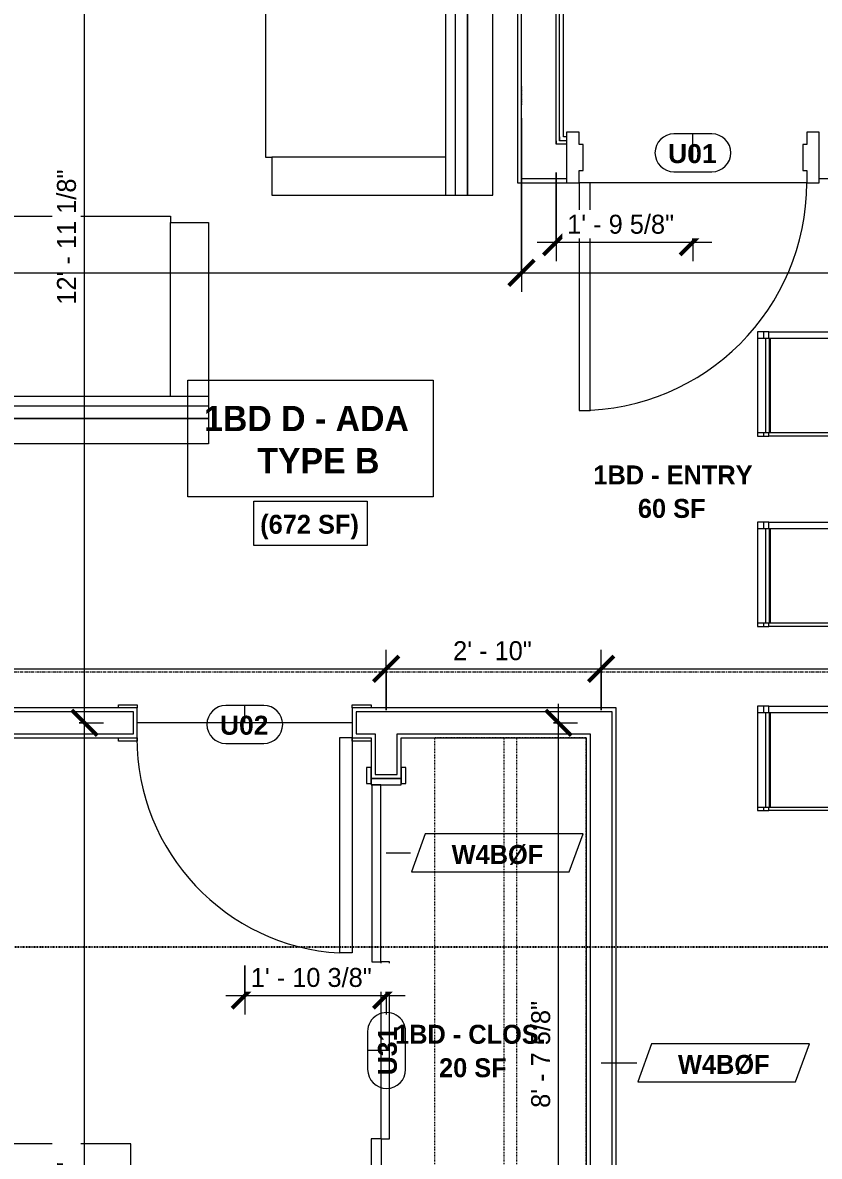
# Model space of a CAD drawing. Header units: inches. Extents: x -4058 to -1781, y 9814 to 12264.
# Drawn here: x -3749.2 to -3623.1, y 11208.6 to 11387.9 of the extents above; entities that cross this region are included whole.
import ezdxf

# ---------------------------------------------------------------- set-up
doc = ezdxf.new("R2010")
doc.units = ezdxf.units.IN
doc.header["$MEASUREMENT"] = 0
for name, pattern in [('Aligning Line 1_8_', [0.25, 0.125, -0.125]), ('Dash', [0.25, 0.125, -0.125]), ('Dash 3_32_', [0.1875, 0.09375, -0.09375]), ('Dash_2_', [0.25, 0.125, -0.125]), ('Grid Line 1_2_', [0.875, 0.5, -0.125, 0.125, -0.125])]:
    doc.linetypes.add(name, pattern=pattern)
for name, color, linetype, lineweight in [('0-1', 7, 'Continuous', 5), ('0-3', 8, 'Continuous', 9), ('A-ANNO-DIMS', 211, 'Continuous', 9), ('A-ANNO-DIMS-32', 211, 'Continuous', 9), ('A-AREA-IDEN', 2, 'Continuous', 9), ('A-DETL-1', 90, 'Dash 3_32_', 9), ('A-DOOR-1', 7, 'Continuous', 9), ('A-DOOR-2', 31, 'Continuous', 9), ('A-DOOR-FRAM', 31, 'Continuous', 9), ('A-DOOR-FRAM-1', 7, 'Continuous', 9), ('A-DOOR-IDEN', 31, 'Continuous', 9), ('A-FLOR-2', 192, 'Continuous', 9), ('A-WALL-1', 7, 'Continuous', 9), ('A-WALL-2', 113, 'Continuous', 9), ('A-WALL-IDEN', 211, 'Continuous', 9), ('G-ANNO-SYMB', 111, 'Aligning Line 1_8_', 9), ('I-FURN', 30, 'Continuous', 9), ('I-WALL-3', 7, 'Continuous', 9), ('Q-CASE', 31, 'Continuous', 9), ('Q-CASE-HDLN', 31, 'Dash', 9), ('S-GRID-1', 1, 'Grid Line 1_2_', 9)]:
    doc.layers.add(name, color=color, linetype=linetype, lineweight=lineweight)
doc.layers.add('0-4', color=250, linetype='Dash_2_')
doc.styles.add('Arial_B', font='arialbd.ttf', dxfattribs={"height": 3})
doc.styles.add('Century Gothic', font='ufonts.com_century-gothic.ttf', dxfattribs={"height": 3})
doc.styles.add('Century Gothic_B', font='GOTHICB.TTF', dxfattribs={"height": 3})
doc.styles.add('Century Gothic_B_1', font='GOTHICB.TTF', dxfattribs={"height": 4})
doc.dimstyles.new('MARKETING_DIMENSION', dxfattribs={"dimscale": 12, "dimtxt": 3.132505, "dimasz": 0.333333, "dimexe": 0.25, "dimexo": 0.166667, "dimgap": 0.041667, "dimtad": 1, "dimdec": 4, "dimrnd": 0.0625, "dimzin": 3, "dimdsep": 46, "dimlunit": 4, "dimtxsty": 'Century Gothic', "dimblk1": 'OBLIQUE', "dimblk2": 'OBLIQUE', "dimsah": 1, "dimcen": 0.09, "dimdle": 0.25, "dimazin": 0, "dimtfac": 1, "dimtdec": 4, "dimtix": 1, "dimtmove": 0, "dimatfit": 3, "dimfxl": 1, "dimtvp": 1, "dimtfill": 1, "dimfrac": 2, "dimtolj": 1, "dimtzin": 0, "dimarcsym": 2})
doc.dimstyles.new('THE_DIMENSION_STRING_2', dxfattribs={"dimscale": 12, "dimtxt": 3.132505, "dimasz": 0.333333, "dimexe": 0.25, "dimexo": 0.166667, "dimgap": 0.041667, "dimtad": 1, "dimdec": 4, "dimrnd": 0.0625, "dimzin": 3, "dimdsep": 46, "dimlunit": 4, "dimtxsty": 'Century Gothic', "dimblk1": 'OBLIQUE', "dimblk2": 'OBLIQUE', "dimsah": 1, "dimcen": 0.09, "dimdle": 0.25, "dimazin": 0, "dimtfac": 1, "dimtdec": 4, "dimtix": 1, "dimtmove": 0, "dimatfit": 3, "dimfxl": 1, "dimtvp": 1, "dimtfill": 1, "dimfrac": 2, "dimtolj": 1, "dimtzin": 0, "dimarcsym": 2})
doc.dimstyles.new('THE_DIMENSION_STRING_4', dxfattribs={"dimscale": 12, "dimtxt": 3.132505, "dimasz": 0.333333, "dimexe": 0.25, "dimexo": 0.166667, "dimgap": 0.041667, "dimtad": 1, "dimdec": 4, "dimrnd": 0.0625, "dimzin": 3, "dimdsep": 46, "dimlunit": 4, "dimtxsty": 'Century Gothic', "dimblk1": 'OBLIQUE', "dimblk2": 'OBLIQUE', "dimsah": 1, "dimcen": 0.09, "dimdle": 0.25, "dimazin": 0, "dimtfac": 1, "dimtdec": 4, "dimtix": 1, "dimtmove": 0, "dimatfit": 3, "dimfxl": 1, "dimtvp": 1, "dimtfill": 1, "dimfrac": 2, "dimtolj": 1, "dimtzin": 0, "dimarcsym": 2})

# ---------------------------------------------------------------- blocks, each defined once
blk = doc.blocks.new('HOLLOW METAL - UNIT DOOR-2191978-UNITS PLANS - 3RD FLOOR')
at = {"layer": 'A-DOOR-1'}
for p, q in [((18, 39.875), (16.25, 39.875)), ((16.25, 39.875), (16.25, 3.875)), ((18, 3.875), (18, 39.875)), ((16.25, 3.875), (18, 3.875))]:
    blk.add_line(p, q, dxfattribs=at)
blk.add_arc((18, 3.875), 36, 90, 180, dxfattribs=at)
at = {"layer": 'A-DOOR-FRAM-1'}
for p, q in [((-18, 3.875), (-20, 3.875)), ((-20, 3.875), (-20, -4.125)), ((-18, 1.9375), (-18, 3.875)), ((18, 3.875), (18, 1.9375)), ((20, 3.875), (18, 3.875)), ((20, -4.125), (20, 3.875)), ((-17.375, 1.9375), (-18, 1.9375)), ((-17.375, -2.1875), (-17.375, 1.9375)), ((18, 1.9375), (17.375, 1.9375)), ((17.375, 1.9375), (17.375, -2.1875)), ((-18, -4.125), (-18, -2.1875)), ((-18, -2.1875), (-17.375, -2.1875)), ((17.375, -2.1875), (18, -2.1875)), ((18, -2.1875), (18, -4.125)), ((-20, -4.125), (-18, -4.125)), ((18, -4.125), (20, -4.125))]:
    blk.add_line(p, q, dxfattribs=at)
blk = doc.blocks.new('CTR - 1st Phase - Common Walls_rvt-1-UNITS PLANS - 3RD FLOOR')
at = {"layer": 'A-WALL-1'}
for p, q in [((-3670.27, 11369.86), (-3670.27, 11430.06)), ((-3664.77, 11369.86), (-3664.77, 11430.06)), ((-3664.27, 11369.86), (-3664.27, 11430.06)), ((-3670.27, 11369.24), (-3670.27, 11369.86)), ((-3664.77, 11369.24), (-3664.77, 11369.86)), ((-3664.27, 11369.86), (-3664.27, 11369.24)), ((-3664.27, 11369.24), (-3664.27, 11369.86)), ((-3670.27, 11368.74), (-3670.27, 11369.24)), ((-3670.27, 11363.24), (-3670.27, 11368.74)), ((-3664.77, 11369.24), (-3664.77, 11368.74)), ((-3664.77, 11368.74), (-3664.77, 11369.24)), ((-3663.15, 11368.74), (-3664.77, 11368.74)), ((-3663.15, 11369.24), (-3664.27, 11369.24)), ((-3663.15, 11363.24), (-3670.27, 11363.24)), ((-3486.67, 11363.24), (-3623.15, 11363.24))]:
    blk.add_line(p, q, dxfattribs=at)
at = {"layer": 'I-WALL-3'}
for p, q in [((-3670.9, 11430.06), (-3670.9, 11369.86)), ((-3663.65, 11369.86), (-3663.65, 11430.06)), ((-3670.9, 11369.86), (-3670.9, 11363.24)), ((-3663.15, 11369.86), (-3663.65, 11369.86)), ((-3670.9, 11363.24), (-3670.9, 11362.61)), ((-3670.9, 11362.61), (-3663.15, 11362.61))]:
    blk.add_line(p, q, dxfattribs=at)
at = {"layer": '0-3', "rotation": 180}
blk.add_blockref('HOLLOW METAL - UNIT DOOR-2191978-UNITS PLANS - 3RD FLOOR', (-3643.15, 11366.49), dxfattribs=at)
blk = doc.blocks.new('SWING - SINGLE - FLUSH - SWING - FLUSH - 2-10 x 6-8 - PRIVACY-4202132-UNITS PLANS - 3RD FLOOR')
at = {"layer": 'A-DOOR-2'}
for p, q in [((-20, 2.37), (-20, 2.87)), ((-20, 2.87), (-17, 2.87)), ((-17, 2.37), (-20, 2.37)), ((-17, 2.87), (-17, 2.37)), ((17, 2.37), (17, 2.87)), ((17, 2.87), (20, 2.87)), ((20, 2.37), (17, 2.37)), ((20, 2.87), (20, 2.37)), ((-20, -2.38), (-17, -2.38)), ((-20, -2.88), (-20, -2.38)), ((-17, -2.88), (-20, -2.88)), ((-17, -2.38), (-17, -2.88)), ((15, -2.38), (15, -36.38)), ((17, -2.38), (15, -2.38)), ((17, -2.38), (17, -36.38)), ((17, -2.38), (20, -2.38)), ((17, -2.88), (17, -2.38)), ((20, -2.88), (17, -2.88)), ((20, -2.38), (20, -2.88)), ((17, -36.38), (15, -36.38))]:
    blk.add_line(p, q, dxfattribs=at)
blk.add_arc((17, -2.38), 34.07, 180, 266.6343, dxfattribs=at)
blk = doc.blocks.new('SLIDING - FLUSH - TRIPLE PANEL - SLIDING - FLUSH - 7-0 x 6-8-3853471-UNITS PLANS - 3RD FLOOR')
at = {"layer": 'A-DOOR-2'}
for p, q in [((-42.25, 3), (-44.75, 3)), ((-44.75, 3), (-44.75, 2.25)), ((-44.75, 2.25), (-42.25, 2.25)), ((-42.25, 2.25), (-42.25, 3)), ((-14, 2.25), (-42, 2.25)), ((-42, 2.25), (-42, 0.625)), ((-14, 0.625), (-14, 2.25)), ((42, 2.125), (14, 2.125)), ((14, 2.125), (14, 0.75)), ((42, 0.75), (42, 2.125)), ((42.25, 3), (42.25, 2.25)), ((44.75, 3), (42.25, 3)), ((42.25, 2.25), (44.75, 2.25)), ((44.75, 2.25), (44.75, 3)), ((-42, 0.625), (-14, 0.625)), ((14, 0.75), (-14, 0.75)), ((-14, 0.75), (-14, -0.625)), ((14, -0.625), (14, 0.75)), ((14, 0.75), (42, 0.75)), ((-14, -0.625), (14, -0.625)), ((-42.25, -2.5), (-44.75, -2.5)), ((-44.75, -2.5), (-44.75, -3.25)), ((-44.75, -3.25), (-42.25, -3.25)), ((-42.25, -3.25), (-42.25, -2.5)), ((44.75, -2.5), (42.25, -2.5)), ((42.25, -2.5), (42.25, -3.25)), ((42.25, -3.25), (44.75, -3.25)), ((44.75, -3.25), (44.75, -2.5))]:
    blk.add_line(p, q, dxfattribs=at)
at = {"layer": 'A-DOOR-FRAM'}
for p, q in [((-42, 2.25), (-43, 2.25)), ((-43, 2.25), (-43, -2.5)), ((-42, -2.5), (-42, 2.25)), ((43, 2.25), (42, 2.25)), ((42, 2.25), (42, -2.5)), ((43, -2.5), (43, 2.25)), ((-43, -2.5), (-42, -2.5)), ((42, -2.5), (43, -2.5))]:
    blk.add_line(p, q, dxfattribs=at)
blk = doc.blocks.new('Bed-Standard - King 78_ x 80_-1242963-UNITS PLANS - 3RD FLOOR')
at = {"layer": 'I-FURN'}
for p, q in [((49.69, 38.2), (-28.31, 38.2)), ((-28.31, 38.2), (-28.31, -41.8)), ((49.69, -41.8), (49.69, 38.2)), ((-25.31, 36.2), (-25.31, 24.2)), ((-25.31, 36.2), (46.69, 36.2)), ((46.69, 36.2), (46.69, 24.2)), ((49.69, 24.2), (-28.31, 17.63)), ((-25.31, 24.2), (46.69, 24.2)), ((-28.31, -41.8), (49.69, -41.8))]:
    blk.add_line(p, q, dxfattribs=at)
blk = doc.blocks.new('OD_CW_Closet - OD_CW_Closet-3861470-UNITS PLANS - 3RD FLOOR')
at = {"layer": 'Q-CASE-HDLN'}
for p, q in [((99.61, 24), (0.74, 24)), ((0.74, 24), (0.74, 0)), ((99.61, 0), (99.61, 24)), ((0.74, 13), (99.61, 13)), ((0.74, 11), (99.61, 11)), ((0.74, 0), (99.61, 0))]:
    blk.add_line(p, q, dxfattribs=at)
blk = doc.blocks.new('Couch-Both_Arms-Generic - 1-1372852-UNITS PLANS - 3RD FLOOR')
at = {"layer": 'I-FURN'}
for p, q in [((-36, 18.5), (36, 18.5)), ((-36, 17.5), (-36, 18.5)), ((36, 18.5), (36, 17.5)), ((-42, 17.5), (-36, 17.5)), ((-42, -10), (-42, 17.5)), ((-36, 17.5), (-36, -10)), ((36, 17.5), (42, 17.5)), ((36, -10), (36, 17.5)), ((42, 17.5), (42, -10)), ((-42, -10), (42, -10)), ((-42, -13.5), (-42, -10)), ((42, -10), (42, -13.5)), ((-42, -11.5), (42, -11.5)), ((-42, -13.5), (42, -13.5)), ((-42, -17.5), (-42, -13.5)), ((42, -13.5), (-42, -13.5)), ((42, -13.5), (42, -17.5)), ((42, -17.5), (-42, -17.5))]:
    blk.add_line(p, q, dxfattribs=at)
blk = doc.blocks.new('Couch-Both_Arms-Generic - 2-1352635-UNITS PLANS - 3RD FLOOR')
at = {"layer": 'I-FURN'}
for p, q in [((24, 17.5), (-24, 17.5)), ((-24, 17.5), (-24, 13.5)), ((24, 13.5), (24, 17.5)), ((-24, 13.5), (24, 13.5)), ((24, 13.5), (-24, 13.5)), ((-24, 13.5), (-24, 10)), ((24, 10), (24, 13.5)), ((-24, 11.5), (24, 11.5)), ((-24, 10), (-24, -17.5)), ((-24, 10), (24, 10)), ((-18, -17.5), (-18, 10)), ((18, 10), (18, -17.5)), ((24, -17.5), (24, 10)), ((-24, -17.5), (-18, -17.5)), ((-18, -17.5), (-18, -18.5)), ((18, -18.5), (18, -17.5)), ((18, -17.5), (24, -17.5)), ((-18, -18.5), (18, -18.5))]:
    blk.add_line(p, q, dxfattribs=at)
blk = doc.blocks.new('Bar_Stool_6722_1_ - Bar_Stool_6722_1_-V75-UNITS PLANS - 3RD FLOOR')
at = {"layer": 'I-FURN'}
for p, q in [((0, 19.21), (0, 21.13)), ((1, 21.13), (1, 20.14)), ((1, 20.14), (15.5, 20.14)), ((1, 20.14), (1, 20.06)), ((1, 20.06), (1, 19.99)), ((16, 20), (1, 20)), ((1, 19.89), (1, 19.99)), ((1, 17.63), (1, 19.89)), ((15.5, 20.14), (15.5, 21.13)), ((15.5, 20.06), (15.5, 20.14)), ((15.5, 19.99), (15.5, 20.06)), ((16, 19.99), (16, 19.89)), ((16, 19.89), (16, 17.63)), ((16.5, 21.13), (16.5, 19.21)), ((0, 17.72), (0, 19.21)), ((16.5, 19.21), (16.5, 17.72)), ((0, 1.78), (0, 17.72)), ((1, 2.03), (1, 17.63)), ((16, 17.63), (16, 2.03)), ((16.5, 17.72), (16.5, 1.78)), ((1, 1.91), (1, 2.03)), ((16, 2.03), (1, 2.03)), ((1, 1.24), (1, 1.91)), ((16, 1.91), (1, 1.91)), ((16, 2.03), (16, 1.91)), ((16, 1.91), (16, 1.24)), ((1, 1.78), (0, 1.78)), ((0, 1.78), (0, 0.98)), ((1, 0.98), (0, 0.98)), ((0, 0.98), (0, 0)), ((1, 0), (1, 1.24)), ((1, 1.24), (16, 1.24)), ((16.5, 1.78), (16, 1.78)), ((16, 1.24), (16, 0)), ((16.5, 0.98), (16, 0.98)), ((16.5, 0.98), (16.5, 1.78)), ((16.5, 0), (16.5, 0.98)), ((0, 0), (1, 0)), ((1, 0), (16, 0)), ((16, 0), (16.5, 0))]:
    blk.add_line(p, q, dxfattribs=at)
blk = doc.blocks.new('DIMBLOCK493-UNITS PLANS - 3RD FLOOR')
at = {"layer": 'A-ANNO-DIMS-32'}
for p, q in [((-3664.77, 11364.24), (-3664.77, 11350.22)), ((-3664.77, 11353.22), (-3664.77, 11364.24)), ((-3643.15, 11354.05), (-3643.15, 11350.22)), ((-3643.15, 11353.22), (-3643.15, 11354.05)), ((-3667.77, 11353.22), (-3640.15, 11353.22))]:
    blk.add_line(p, q, dxfattribs=at)
at = {"layer": 'A-ANNO-DIMS-32', "lineweight": 50}
for p, q in [((-3664.77, 11353.22), (-3662.77, 11355.22)), ((-3643.15, 11353.22), (-3641.15, 11355.22)), ((-3664.77, 11353.22), (-3666.77, 11351.22)), ((-3643.15, 11353.22), (-3645.15, 11351.22))]:
    blk.add_line(p, q, dxfattribs=at)
at = {"layer": 'A-ANNO-DIMS-32', "color": 0, "insert": (-3663.04, 11357.56), "char_height": 3, "width": 21.7784, "attachment_point": 1, "line_spacing_factor": 0.984502, "style": 'Century Gothic', "bg_fill": 3, "box_fill_scale": 1.25, "bg_fill_color": 256, "bg_fill_true_color": 13158600, "bg_fill_transparency": 0}
blk.add_mtext('1\' - 9 5/8"', dxfattribs=at)
blk = doc.blocks.new('_Oblique')
at = {"color": 0, "linetype": 'ByBlock', "lineweight": -2}
blk.add_line((-0.5, -0.5), (0.5, 0.5), dxfattribs=at)
blk = doc.blocks.new('Door Tag - Type Mark-2601225-UNITS PLANS - 3RD FLOOR')
at = {"layer": 'A-DOOR-IDEN'}
for p, q in [((0.09375, 0.09375), (-0.09375, 0.09375)), ((-0.09375, -0.09375), (0.09375, -0.09375))]:
    blk.add_line(p, q, dxfattribs=at)
for centre, start, end in [((-0.09375, 0), 90, 270), ((0.09375, 0), 270, 90)]:
    blk.add_arc(centre, 0.09375, start, end, dxfattribs=at)
blk = doc.blocks.new('DIMBLOCK635-UNITS PLANS - 3RD FLOOR')
at = {"layer": 'A-ANNO-DIMS-32'}
for p, q in [((-3852.47, 11283.31), (-3852.47, 11288.76)), ((-3691.67, 11279.19), (-3691.67, 11288.76)), ((-3855.47, 11285.76), (-3691.67, 11285.76)), ((-3852.47, 11285.76), (-3852.47, 11283.31)), ((-3691.67, 11285.76), (-3691.67, 11279.19))]:
    blk.add_line(p, q, dxfattribs=at)
at = {"layer": 'A-ANNO-DIMS-32', "lineweight": 50}
for p, q in [((-3852.47, 11285.76), (-3850.47, 11287.76)), ((-3691.67, 11285.76), (-3689.67, 11287.76)), ((-3852.47, 11285.76), (-3854.47, 11283.76)), ((-3691.67, 11285.76), (-3693.67, 11283.76))]:
    blk.add_line(p, q, dxfattribs=at)
at = {"layer": 'A-ANNO-DIMS-32', "color": 0, "insert": (-3784.65, 11290.11), "char_height": 3, "width": 30.1914, "attachment_point": 1, "line_spacing_factor": 0.984502, "style": 'Century Gothic', "bg_fill": 3, "box_fill_scale": 1.25, "bg_fill_color": 256, "bg_fill_true_color": 13158600, "bg_fill_transparency": 0}
blk.add_mtext('13\' - 4 13/16"', dxfattribs=at)
blk = doc.blocks.new('DIMBLOCK636-UNITS PLANS - 3RD FLOOR')
at = {"layer": 'A-ANNO-DIMS-32'}
for p, q in [((-3691.67, 11279.19), (-3691.67, 11288.76)), ((-3657.67, 11279.19), (-3657.67, 11288.76)), ((-3691.67, 11285.76), (-3657.67, 11285.76)), ((-3691.67, 11285.76), (-3691.67, 11279.19)), ((-3657.67, 11285.76), (-3657.67, 11279.19))]:
    blk.add_line(p, q, dxfattribs=at)
at = {"layer": 'A-ANNO-DIMS-32', "lineweight": 50}
for p, q in [((-3691.67, 11285.76), (-3689.67, 11287.76)), ((-3657.67, 11285.76), (-3655.67, 11287.76)), ((-3691.67, 11285.76), (-3693.67, 11283.76)), ((-3657.67, 11285.76), (-3659.67, 11283.76))]:
    blk.add_line(p, q, dxfattribs=at)
at = {"layer": 'A-ANNO-DIMS-32', "color": 0, "insert": (-3681.09, 11290.11), "char_height": 3, "width": 15.394, "attachment_point": 1, "line_spacing_factor": 0.984502, "style": 'Century Gothic', "bg_fill": 3, "box_fill_scale": 1.25, "bg_fill_color": 256, "bg_fill_true_color": 13158600, "bg_fill_transparency": 0}
blk.add_mtext('2\' - 10"', dxfattribs=at)
blk = doc.blocks.new('DIMBLOCK637-UNITS PLANS - 3RD FLOOR')
at = {"layer": 'A-ANNO-DIMS-32'}
for p, q in [((-3657.67, 11279.19), (-3657.67, 11288.76)), ((-3657.67, 11285.76), (-3483.67, 11285.76)), ((-3657.67, 11285.76), (-3657.67, 11279.19)), ((-3486.67, 11286.59), (-3486.67, 11282.76)), ((-3486.67, 11285.76), (-3486.67, 11286.59))]:
    blk.add_line(p, q, dxfattribs=at)
at = {"layer": 'A-ANNO-DIMS-32', "lineweight": 50}
for p, q in [((-3657.67, 11285.76), (-3655.67, 11287.76)), ((-3486.67, 11285.76), (-3484.67, 11287.76)), ((-3657.67, 11285.76), (-3659.67, 11283.76)), ((-3486.67, 11285.76), (-3488.67, 11283.76))]:
    blk.add_line(p, q, dxfattribs=at)
at = {"layer": 'A-ANNO-DIMS-32', "color": 0, "insert": (-3578.59, 11290.11), "char_height": 3, "width": 15.394, "attachment_point": 1, "line_spacing_factor": 0.984502, "style": 'Century Gothic', "bg_fill": 3, "box_fill_scale": 1.25, "bg_fill_color": 256, "bg_fill_true_color": 13158600, "bg_fill_transparency": 0}
blk.add_mtext('14\' - 3"', dxfattribs=at)
blk = doc.blocks.new('DIMBLOCK1075-UNITS PLANS - 3RD FLOOR')
at = {"layer": 'A-ANNO-DIMS-32'}
for p, q in [((-3714.05, 11238.81), (-3714.05, 11231.08)), ((-3714.05, 11234.08), (-3714.05, 11238.81)), ((-3717.05, 11234.08), (-3688.67, 11234.08)), ((-3691.67, 11234.91), (-3691.67, 11231.08)), ((-3691.67, 11234.08), (-3691.67, 11234.91))]:
    blk.add_line(p, q, dxfattribs=at)
at = {"layer": 'A-ANNO-DIMS-32', "lineweight": 50}
for p, q in [((-3714.05, 11234.08), (-3712.05, 11236.08)), ((-3691.67, 11234.08), (-3689.67, 11236.08)), ((-3714.05, 11234.08), (-3716.05, 11232.08)), ((-3691.67, 11234.08), (-3693.67, 11232.08))]:
    blk.add_line(p, q, dxfattribs=at)
at = {"layer": 'A-ANNO-DIMS-32', "color": 0, "insert": (-3713.1, 11238.43), "char_height": 3, "width": 24.5827, "attachment_point": 1, "line_spacing_factor": 0.984502, "style": 'Century Gothic', "bg_fill": 3, "box_fill_scale": 1.25, "bg_fill_color": 256, "bg_fill_true_color": 13158600, "bg_fill_transparency": 0}
blk.add_mtext('1\' - 10 3/8"', dxfattribs=at)
blk = doc.blocks.new('DIMBLOCK1077-UNITS PLANS - 3RD FLOOR')
at = {"layer": 'A-ANNO-DIMS-32'}
for p, q in [((-3664.4, 11173.56), (-3664.4, 11280.19)), ((-3665.22, 11277.19), (-3661.4, 11277.19)), ((-3664.4, 11277.19), (-3665.22, 11277.19)), ((-3665.22, 11173.56), (-3661.4, 11173.56)), ((-3664.4, 11173.56), (-3665.22, 11173.56))]:
    blk.add_line(p, q, dxfattribs=at)
at = {"layer": 'A-ANNO-DIMS-32', "lineweight": 50}
for p, q in [((-3664.4, 11277.19), (-3666.4, 11279.19)), ((-3664.4, 11277.19), (-3662.4, 11275.19)), ((-3664.4, 11173.56), (-3666.4, 11175.56)), ((-3664.4, 11173.56), (-3662.4, 11171.56))]:
    blk.add_line(p, q, dxfattribs=at)
at = {"layer": 'A-ANNO-DIMS-32', "color": 0, "insert": (-3668.74, 11216.3), "char_height": 3, "width": 21.7784, "attachment_point": 1, "rotation": 90, "line_spacing_factor": 0.984502, "style": 'Century Gothic', "bg_fill": 3, "box_fill_scale": 1.25, "bg_fill_color": 256, "bg_fill_true_color": 13158600, "bg_fill_transparency": 0}
blk.add_mtext('8\' - 7 5/8"', dxfattribs=at)
blk = doc.blocks.new('DIMBLOCK1088-UNITS PLANS - 3RD FLOOR')
at = {"layer": 'A-ANNO-DIMS-32', "lineweight": 50}
for p, q in [((-3739.42, 11277.19), (-3741.42, 11279.19)), ((-3739.42, 11277.19), (-3737.42, 11275.19)), ((-3739.42, 11126.19), (-3741.42, 11128.19)), ((-3739.42, 11126.19), (-3737.42, 11124.19))]:
    blk.add_line(p, q, dxfattribs=at)
at = {"layer": 'A-ANNO-DIMS-32'}
for p, q in [((-3740.24, 11277.19), (-3736.42, 11277.19)), ((-3739.42, 11277.19), (-3740.24, 11277.19)), ((-3739.42, 11123.19), (-3739.42, 11277.19)), ((-3736.96, 11126.19), (-3742.42, 11126.19)), ((-3739.42, 11126.19), (-3736.96, 11126.19))]:
    blk.add_line(p, q, dxfattribs=at)
at = {"layer": 'A-ANNO-DIMS-32', "color": 0, "insert": (-3743.76, 11195.28), "char_height": 3, "width": 15.394, "attachment_point": 1, "rotation": 90, "line_spacing_factor": 0.984502, "style": 'Century Gothic', "bg_fill": 3, "box_fill_scale": 1.25, "bg_fill_color": 256, "bg_fill_true_color": 13158600, "bg_fill_transparency": 0}
blk.add_mtext('12\' - 7"', dxfattribs=at)
blk = doc.blocks.new('DIMBLOCK1089-UNITS PLANS - 3RD FLOOR')
at = {"layer": 'A-ANNO-DIMS-32', "lineweight": 50}
for p, q in [((-3739.42, 11432.31), (-3741.42, 11434.31)), ((-3739.42, 11432.31), (-3737.42, 11430.31)), ((-3739.42, 11277.19), (-3741.42, 11279.19)), ((-3739.42, 11277.19), (-3737.42, 11275.19))]:
    blk.add_line(p, q, dxfattribs=at)
at = {"layer": 'A-ANNO-DIMS-32'}
for p, q in [((-3739.42, 11277.19), (-3739.42, 11435.31)), ((-3741.87, 11432.31), (-3736.42, 11432.31)), ((-3739.42, 11432.31), (-3741.87, 11432.31)), ((-3740.24, 11277.19), (-3736.42, 11277.19)), ((-3739.42, 11277.19), (-3740.24, 11277.19))]:
    blk.add_line(p, q, dxfattribs=at)
at = {"layer": 'A-ANNO-DIMS-32', "color": 0, "insert": (-3743.76, 11343.34), "char_height": 3, "width": 27.387, "attachment_point": 1, "rotation": 90, "line_spacing_factor": 0.984502, "style": 'Century Gothic', "bg_fill": 3, "box_fill_scale": 1.25, "bg_fill_color": 256, "bg_fill_true_color": 13158600, "bg_fill_transparency": 0}
blk.add_mtext('12\' - 11 1/8"', dxfattribs=at)
blk = doc.blocks.new('DIMBLOCK1090-UNITS PLANS - 3RD FLOOR')
at = {"layer": 'A-ANNO-DIMS-32'}
for p, q in [((-3670.27, 11372.85), (-3670.27, 11345.37)), ((-3670.27, 11348.37), (-3670.27, 11372.85)), ((-3852.47, 11346.57), (-3852.47, 11351.37)), ((-3855.47, 11348.37), (-3670.27, 11348.37)), ((-3852.47, 11348.37), (-3852.47, 11346.57))]:
    blk.add_line(p, q, dxfattribs=at)
at = {"layer": 'A-ANNO-DIMS-32', "lineweight": 50}
for p, q in [((-3852.47, 11348.37), (-3850.47, 11350.37)), ((-3670.27, 11348.37), (-3668.27, 11350.37)), ((-3852.47, 11348.37), (-3854.47, 11346.37)), ((-3670.27, 11348.37), (-3672.27, 11346.37))]:
    blk.add_line(p, q, dxfattribs=at)
at = {"layer": 'A-ANNO-DIMS-32', "color": 0, "insert": (-3772.79, 11352.72), "char_height": 3, "width": 27.387, "attachment_point": 1, "line_spacing_factor": 0.984502, "style": 'Century Gothic', "bg_fill": 3, "box_fill_scale": 1.25, "bg_fill_color": 256, "bg_fill_true_color": 13158600, "bg_fill_transparency": 0}
blk.add_mtext('15\' - 2 3/16"', dxfattribs=at)
blk = doc.blocks.new('DIMBLOCK1091-UNITS PLANS - 3RD FLOOR')
at = {"layer": 'A-ANNO-DIMS-32'}
for p, q in [((-3670.27, 11372.85), (-3670.27, 11345.37)), ((-3670.27, 11348.37), (-3670.27, 11372.85)), ((-3486.67, 11344.88), (-3486.67, 11351.37)), ((-3670.27, 11348.37), (-3483.67, 11348.37)), ((-3486.67, 11348.37), (-3486.67, 11344.88))]:
    blk.add_line(p, q, dxfattribs=at)
at = {"layer": 'A-ANNO-DIMS-32', "lineweight": 50}
for p, q in [((-3670.27, 11348.37), (-3668.27, 11350.37)), ((-3486.67, 11348.37), (-3484.67, 11350.37)), ((-3670.27, 11348.37), (-3672.27, 11346.37)), ((-3486.67, 11348.37), (-3488.67, 11346.37))]:
    blk.add_line(p, q, dxfattribs=at)
at = {"layer": 'A-ANNO-DIMS-32', "color": 0, "insert": (-3588.72, 11352.72), "char_height": 3, "width": 24.5827, "attachment_point": 1, "line_spacing_factor": 0.984502, "style": 'Century Gothic', "bg_fill": 3, "box_fill_scale": 1.25, "bg_fill_color": 256, "bg_fill_true_color": 13158600, "bg_fill_transparency": 0}
blk.add_mtext('15\' - 3 5/8"', dxfattribs=at)
blk = doc.blocks.new('Wall Tag - Arch Wall-3956453-UNITS PLANS - 3RD FLOOR')
at = {"layer": 'A-WALL-IDEN'}
for p, q in [((-0.3561, 0.0937), (-0.4244, -0.0937)), ((0.4244, 0.0937), (-0.3561, 0.0937)), ((0.3561, -0.0937), (0.4244, 0.0937)), ((-0.4244, -0.0937), (0.3561, -0.0937))]:
    blk.add_line(p, q, dxfattribs=at)

msp = doc.modelspace()

# ---------------------------------------------------------------- linework, layer by layer
at = {"layer": 'A-AREA-IDEN', "flags": 128}
for points in [[(-3723.04038, 11331.39484), (-3684.25739, 11331.39484), (-3684.25739, 11312.94571), (-3723.04038, 11312.94571)], [(-3712.60479, 11312.26934), (-3694.68038, 11312.26934), (-3694.68038, 11305.26777), (-3712.60479, 11305.26777)]]:
    msp.add_lwpolyline(points, close=True, dxfattribs=at)
at = {"layer": 'A-DETL-1'}
msp.add_line((-3670.27374, 11377.8459), (-3670.27374, 11374.8459), dxfattribs=at)
at = {"layer": 'A-DOOR-IDEN'}
msp.add_line((-3691.67374, 11225.3769), (-3694.60774, 11225.3769), dxfattribs=at)
at = {"layer": 'A-FLOR-2'}
for p, q in [((-3625.14874, 11362.6144), (-3659.39874, 11362.6144)), ((-3697.04874, 11277.1894), (-3731.04874, 11277.1894))]:
    msp.add_line(p, q, dxfattribs=at)
at = {"layer": 'A-WALL-2'}
for p, q in [((-3731.04874, 11279.5644), (-3851.84874, 11279.5644)), ((-3731.67374, 11278.9394), (-3851.84874, 11278.9394)), ((-3731.67374, 11275.4394), (-3731.67374, 11278.9394)), ((-3731.04874, 11274.8144), (-3731.04874, 11279.5644)), ((-3655.29874, 11279.5644), (-3697.04874, 11279.5644)), ((-3697.04874, 11279.5644), (-3697.04874, 11274.8144)), ((-3655.92374, 11278.9394), (-3696.42374, 11278.9394)), ((-3696.42374, 11278.9394), (-3696.42374, 11275.4394)), ((-3655.92374, 11204.9394), (-3655.92374, 11278.9394)), ((-3655.29874, 11205.5644), (-3655.29874, 11279.5644)), ((-3851.84874, 11275.4394), (-3731.67374, 11275.4394)), ((-3851.84874, 11274.8144), (-3731.04874, 11274.8144)), ((-3697.04874, 11274.8144), (-3694.04874, 11274.8144)), ((-3696.42374, 11275.4394), (-3693.42374, 11275.4394)), ((-3694.04874, 11274.8144), (-3694.04874, 11268.3769)), ((-3693.42374, 11275.4394), (-3693.42374, 11269.0019)), ((-3689.92374, 11269.0019), (-3689.92374, 11275.4394)), ((-3689.92374, 11275.4394), (-3659.42374, 11275.4394)), ((-3689.29874, 11268.3769), (-3689.29874, 11274.8144)), ((-3689.29874, 11274.8144), (-3660.04874, 11274.8144)), ((-3660.04874, 11274.8144), (-3660.04874, 11175.9394)), ((-3659.42374, 11275.4394), (-3659.42374, 11175.3144)), ((-3694.04874, 11268.3769), (-3689.29874, 11268.3769)), ((-3693.42374, 11269.0019), (-3689.92374, 11269.0019))]:
    msp.add_line(p, q, dxfattribs=at)
at = {"layer": 'A-WALL-IDEN'}
for p, q in [((-3691.67374, 11256.628), (-3687.83062, 11256.628)), ((-3657.67374, 11223.42413), (-3652.02416, 11223.42413))]:
    msp.add_line(p, q, dxfattribs=at)
at = {"layer": 'G-ANNO-SYMB'}
msp.add_line((-2851.7738, 11241.72163), (-3940.29498, 11241.72163), dxfattribs=at)

# ---------------------------------------------------------------- block references
at = {"layer": '0-1'}
msp.add_blockref('CTR - 1st Phase - Common Walls_rvt-1-UNITS PLANS - 3RD FLOOR', (0, 0), dxfattribs=at)
at = {"layer": 'A-DOOR-2'}
msp.add_blockref('SWING - SINGLE - FLUSH - SWING - FLUSH - 2-10 x 6-8 - PRIVACY-4202132-UNITS PLANS - 3RD FLOOR', (-3714.04874, 11277.1894), dxfattribs=at)
at = {"layer": 'A-DOOR-2', "rotation": 90.00000000000375}
msp.add_blockref('SLIDING - FLUSH - TRIPLE PANEL - SLIDING - FLUSH - 7-0 x 6-8-3853471-UNITS PLANS - 3RD FLOOR', (-3691.79874, 11225.3769), dxfattribs=at)
at = {"layer": 'A-WALL-IDEN', "xscale": 31.99999999999999, "yscale": 31.99999999999999, "zscale": 31.99999999999999}
msp.add_blockref('Wall Tag - Arch Wall-3956453-UNITS PLANS - 3RD FLOOR', (-3638.29246, 11223.42413), dxfattribs=at)
at = {"layer": 'I-FURN'}
for name, p, rotation in [('Couch-Both_Arms-Generic - 2-1352635-UNITS PLANS - 3RD FLOOR', (-3692.28698, 11384.6644), 269.999999999964), ('Bar_Stool_6722_1_ - Bar_Stool_6722_1_-V75-UNITS PLANS - 3RD FLOOR', (-3632.92374, 11339.05824), 270.0000000000941), ('Bar_Stool_6722_1_ - Bar_Stool_6722_1_-V75-UNITS PLANS - 3RD FLOOR', (-3632.92374, 11308.93692), 270.0000000000941), ('Bar_Stool_6722_1_ - Bar_Stool_6722_1_-V75-UNITS PLANS - 3RD FLOOR', (-3632.92374, 11279.81561), 270.0000000000941), ('Bed-Standard - King 78_ x 80_-1242963-UNITS PLANS - 3RD FLOOR', (-3760.41021, 11168.83181), 180)]:
    msp.add_blockref(name, p, dxfattribs=dict(at, rotation=rotation))
msp.add_blockref('Couch-Both_Arms-Generic - 1-1372852-UNITS PLANS - 3RD FLOOR', (-3761.78698, 11338.8394), dxfattribs=at)
at = {"layer": 'Q-CASE', "rotation": 270.0000000000016}
msp.add_blockref('OD_CW_Closet - OD_CW_Closet-3861470-UNITS PLANS - 3RD FLOOR', (-3684.04874, 11275.5521), dxfattribs=at)

# ---------------------------------------------------------------- texts
at = {"layer": 'A-AREA-IDEN', "attachment_point": 1}
for s, insert, char_height, width, style in [('1BD D - ADA', (-3720.48038, 11327.33484), 4, 40.703, 'Century Gothic_B_1'), ('TYPE B', (-3712.06371, 11320.66817), 4, 20.301, 'Century Gothic_B_1'), ('1BD - ENTRY', (-3658.89794, 11317.90766), 3, 29.492, 'Century Gothic_B'), ('60 SF', (-3651.85542, 11312.61053), 3, 12.423, 'Century Gothic_B'), ('(672 SF)', (-3711.60479, 11310.10267), 3, 19.19, 'Century Gothic_B'), ('20 SF', (-3683.31503, 11224.14413), 3, 12.423, 'Century Gothic_B')]:
    msp.add_mtext(s, dxfattribs=dict(at, insert=insert, char_height=char_height, width=width, style=style))
at = {"layer": 'A-DOOR-IDEN', "insert": (-3692.98759, 11221.44501), "char_height": 3, "width": 9.393, "attachment_point": 1, "rotation": 90, "style": 'Arial_B'}
msp.add_mtext('U31', dxfattribs=at)
at = {"layer": 'A-WALL-IDEN', "insert": (-3645.50838, 11224.67166), "char_height": 3, "width": 17.372, "attachment_point": 1, "style": 'Century Gothic_B'}
msp.add_mtext('W4BØF', dxfattribs=at)

# ---------------------------------------------------------------- next in the draw order: dimensions: what is measured, and where the dimension line sits
at = {"layer": 'A-ANNO-DIMS'}
for base, p1, p2, dimstyle, override, picture, middle in [((-3643.14874, 11353.21926), (-3664.77374, 11366.2394), (-3643.14874, 11356.04769), 'THE_DIMENSION_STRING_2', {"dimpost": '<>', "dimfxl": 23.906307}, 'DIMBLOCK493-UNITS PLANS - 3RD FLOOR', (-3653.96124, 11355.46093)), ((-3691.67374, 11285.75997), (-3852.47374, 11281.30654), (-3691.67374, 11277.1894), 'MARKETING_DIMENSION', {"dimpost": '<>', "dimfxl": 160.852699}, 'DIMBLOCK635-UNITS PLANS - 3RD FLOOR', (-3772.07374, 11288.00164)), ((-3691.67374, 11234.08224), (-3714.04874, 11240.80656), (-3691.67374, 11236.91067), 'THE_DIMENSION_STRING_4', {"dimpost": '<>', "dimfxl": 22.711641}, 'DIMBLOCK1075-UNITS PLANS - 3RD FLOOR', (-3702.86124, 11236.32391))]:
    dim = msp.add_linear_dim(base=base, p1=p1, p2=p2, dimstyle=dimstyle, override=override, dxfattribs=at)
    dim.commit()
    dim.dimension.update_dxf_attribs({"geometry": picture, "text_midpoint": middle})

# ---------------------------------------------------------------- next in the draw order: linework, layer by layer
at = {"layer": 'A-DOOR-IDEN'}
for p, q in [((-3643.14874, 11366.2394), (-3643.14874, 11370.35199)), ((-3714.04874, 11277.1894), (-3714.04874, 11279.94034))]:
    msp.add_line(p, q, dxfattribs=at)

# ---------------------------------------------------------------- next in the draw order: block references
at = {"layer": 'A-DOOR-IDEN', "xscale": 31.99999999999999, "yscale": 31.99999999999999, "zscale": 31.99999999999999}
for p in [(-3643.14874, 11367.35199), (-3714.04874, 11276.94034)]:
    msp.add_blockref('Door Tag - Type Mark-2601225-UNITS PLANS - 3RD FLOOR', p, dxfattribs=at)
at = {"layer": 'A-DOOR-IDEN', "xscale": 31.99999999999999, "yscale": 31.99999999999999, "zscale": 31.99999999999999, "rotation": 89.99999999999955}
msp.add_blockref('Door Tag - Type Mark-2601225-UNITS PLANS - 3RD FLOOR', (-3691.60774, 11225.3769), dxfattribs=at)

# ---------------------------------------------------------------- next in the draw order: texts
at = {"layer": 'A-DOOR-IDEN', "char_height": 3, "width": 9.393, "attachment_point": 1, "style": 'Arial_B'}
for s, insert in [('U01', (-3647.08062, 11368.73184)), ('U02', (-3717.98062, 11278.3202))]:
    msp.add_mtext(s, dxfattribs=dict(at, insert=insert))

# ---------------------------------------------------------------- next in the draw order: dimensions: what is measured, and where the dimension line sits
at = {"layer": 'A-ANNO-DIMS'}
dim = msp.add_linear_dim(base=(-3657.67374, 11285.75997), p1=(-3691.67374, 11277.1894), p2=(-3657.67374, 11277.1894), dimstyle='MARKETING_DIMENSION', override={"dimpost": '<>', "dimfxl": 34}, dxfattribs=at)
dim.commit()
dim.dimension.update_dxf_attribs({"geometry": 'DIMBLOCK636-UNITS PLANS - 3RD FLOOR', "text_midpoint": (-3674.67374, 11287.83543)})
dim = msp.add_linear_dim(base=(-3739.41631, 11277.1894), p1=(-3734.96288, 11126.1894), p2=(-3742.24474, 11277.1894), angle=90, dimstyle='MARKETING_DIMENSION', override={"dimpost": '<>', "dimfxl": 151.175479}, dxfattribs=at)
dim.commit()
dim.dimension.update_dxf_attribs({"geometry": 'DIMBLOCK1088-UNITS PLANS - 3RD FLOOR', "text_midpoint": (-3741.49177, 11201.6894)})

# ---------------------------------------------------------------- next in the draw order: dimensions: what is measured, and where the dimension line sits
for base, p1, p2, dimstyle, override, picture, middle in [((-3739.41631, 11432.3144), (-3742.24474, 11277.1894), (-3743.86974, 11432.3144), 'MARKETING_DIMENSION', {"dimpost": '<>', "dimfxl": 155.133511}, 'DIMBLOCK1089-UNITS PLANS - 3RD FLOOR', (-3741.65798, 11354.7519)), ((-3664.39633, 11277.1894), (-3667.22476, 11173.5644), (-3667.22476, 11277.1894), 'THE_DIMENSION_STRING_4', {"dimpost": '<>', "dimfxl": 103.625}, 'DIMBLOCK1077-UNITS PLANS - 3RD FLOOR', (-3666.638, 11225.3769))]:
    dim = msp.add_linear_dim(base=base, p1=p1, p2=p2, angle=90, dimstyle=dimstyle, override=override, dxfattribs=at)
    dim.commit()
    dim.dimension.update_dxf_attribs({"geometry": picture, "text_midpoint": middle})
dim = msp.add_linear_dim(base=(-3486.67374, 11285.75997), p1=(-3657.67374, 11277.1894), p2=(-3486.67374, 11288.58839), dimstyle='MARKETING_DIMENSION', override={"dimpost": '<>', "dimfxl": 171.379512}, dxfattribs=at)
dim.commit()
dim.dimension.update_dxf_attribs({"geometry": 'DIMBLOCK637-UNITS PLANS - 3RD FLOOR', "text_midpoint": (-3572.17374, 11287.83543)})

# ---------------------------------------------------------------- next in the draw order: linework, layer by layer
at = {"layer": '0-4'}
msp.add_line((-2851.7738, 11241.72163), (-3940.29498, 11241.72163), dxfattribs=at)
at = {"layer": 'S-GRID-1'}
msp.add_line((-1781.27288, 11285.1894), (-4041.7795, 11285.1894), dxfattribs=at)

# ---------------------------------------------------------------- next in the draw order: block references
at = {"layer": 'A-WALL-IDEN', "xscale": 31.99999999999999, "yscale": 31.99999999999999, "zscale": 31.99999999999999}
msp.add_blockref('Wall Tag - Arch Wall-3956453-UNITS PLANS - 3RD FLOOR', (-3674.09892, 11256.628), dxfattribs=at)

# ---------------------------------------------------------------- next in the draw order: texts
at = {"layer": 'A-AREA-IDEN', "insert": (-3690.27566, 11229.44126), "char_height": 3, "width": 29.29, "attachment_point": 1, "style": 'Century Gothic_B'}
msp.add_mtext('1BD - CLOS.', dxfattribs=at)
at = {"layer": 'A-WALL-IDEN', "insert": (-3681.31484, 11257.87554), "char_height": 3, "width": 17.372, "attachment_point": 1, "style": 'Century Gothic_B'}
msp.add_mtext('W4BØF', dxfattribs=at)

# ---------------------------------------------------------------- next in the draw order: dimensions: what is measured, and where the dimension line sits
at = {"layer": 'A-ANNO-DIMS'}
dim = msp.add_linear_dim(base=(-3670.27374, 11348.37253), p1=(-3852.47374, 11344.57087), p2=(-3670.27374, 11374.8459), dimstyle='THE_DIMENSION_STRING_4', override={"dimpost": '<>', "dimfxl": 184.698178}, dxfattribs=at)
dim.commit()
dim.dimension.update_dxf_attribs({"geometry": 'DIMBLOCK1090-UNITS PLANS - 3RD FLOOR', "text_midpoint": (-3761.37374, 11350.6142)})

# ---------------------------------------------------------------- next in the draw order: dimensions: what is measured, and where the dimension line sits
dim = msp.add_linear_dim(base=(-3486.67374, 11348.37253), p1=(-3670.27374, 11374.8459), p2=(-3486.67374, 11342.88066), dimstyle='THE_DIMENSION_STRING_4', override={"dimpost": '<>', "dimfxl": 186.361843}, dxfattribs=at)
dim.commit()
dim.dimension.update_dxf_attribs({"geometry": 'DIMBLOCK1091-UNITS PLANS - 3RD FLOOR', "text_midpoint": (-3578.47374, 11350.6142)})

doc.saveas('drawing.dxf')
